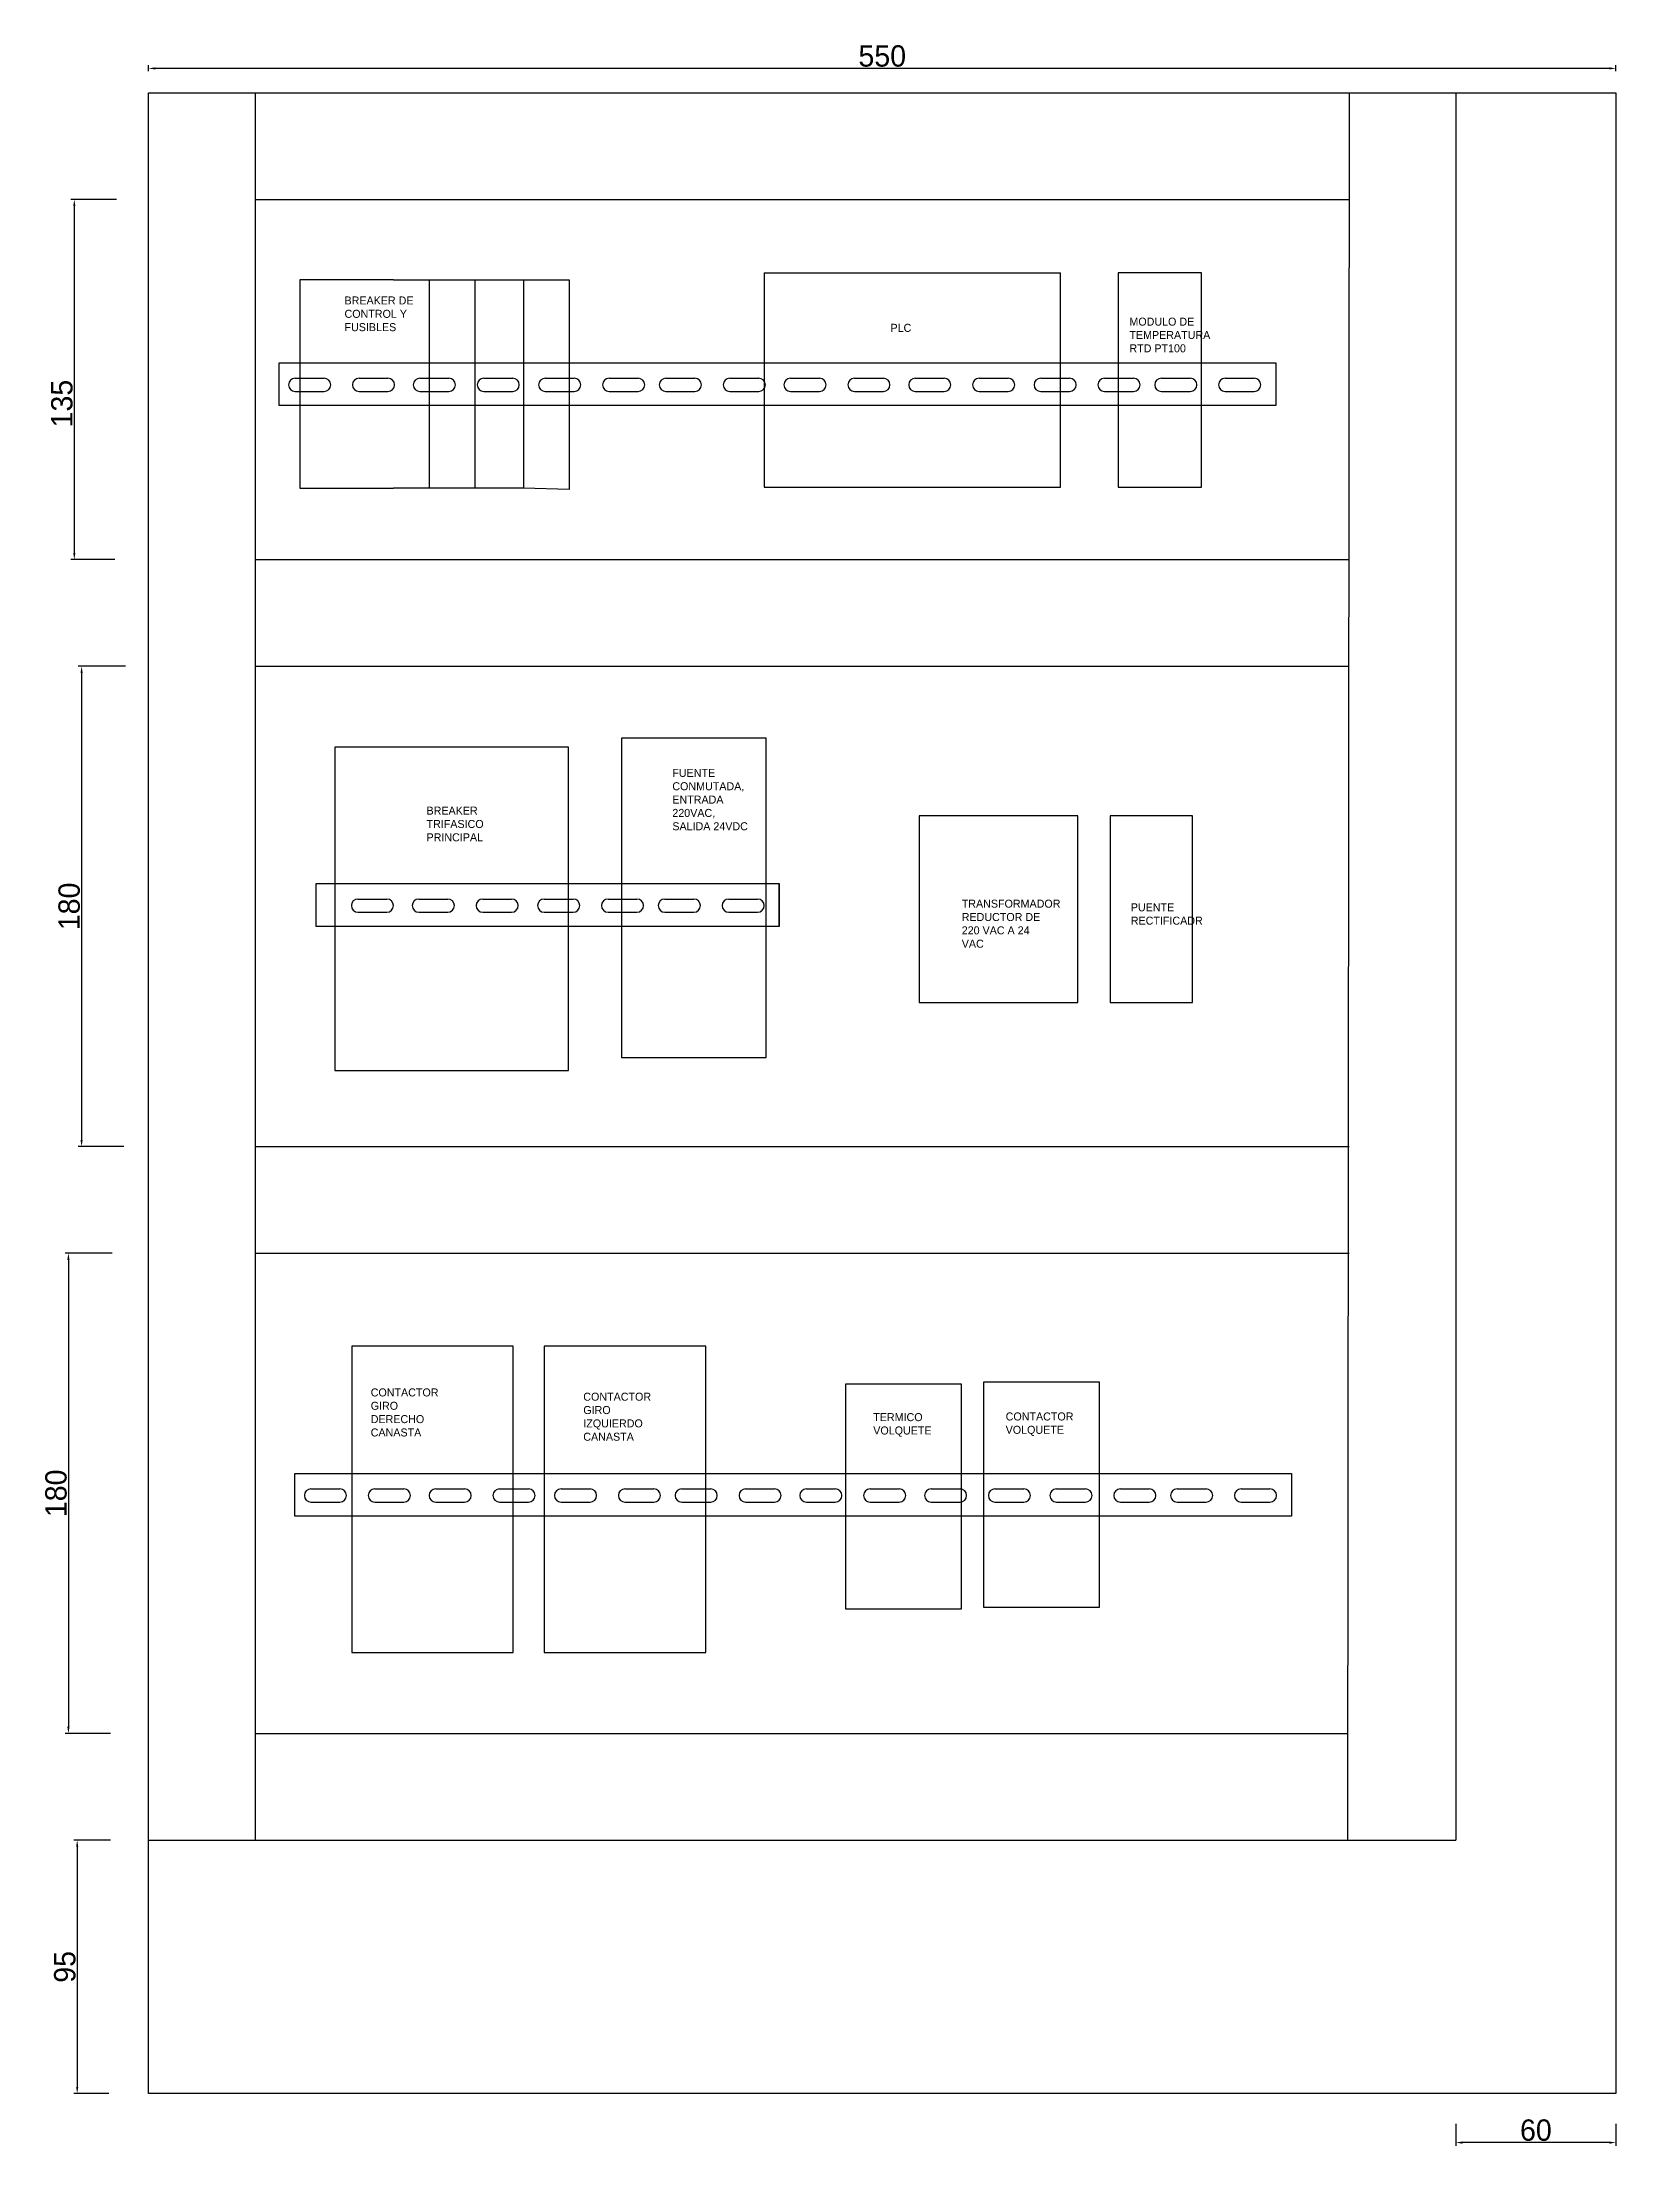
# Model space of a CAD drawing. Header units: millimetres. Extents: x 484 to 5511, y 1144 to 4084.
# Drawn here: x 3867 to 4457, y 2077 to 2866 of the extents above; entities that cross this region are included whole.
import ezdxf

# ---------------------------------------------------------------- set-up
doc = ezdxf.new("R2010")
doc.units = ezdxf.units.MM
doc.dimstyles.new('ISO-25', dxfattribs={"dimtxt": 2.5, "dimasz": 2.5, "dimexe": 1.25, "dimexo": 0.625, "dimtad": 1, "dimtxsty": 'Standard', "dimcen": 2.5, "dimadec": 0, "dimazin": 0, "dimtfac": 1, "dimtmove": 0, "dimatfit": 3, "dimfxl": 1, "dimarcsym": 0})

# ---------------------------------------------------------------- blocks, each defined once
blk = doc.blocks.new('*D33')
at = {"color": 0, "lineweight": -2, "transparency": 16777216}
for p, q in [((3892.62, 2191.77), (3878.88, 2191.77)), ((3880.13, 2189.27), (3880.13, 2099.27)), ((3891.99, 2096.77), (3878.88, 2096.77))]:
    blk.add_line(p, q, dxfattribs=at)
at = {"color": 0, "transparency": 16777216}
for points in [[(3879.71, 2189.27), (3880.54, 2189.27), (3880.13, 2191.77)], [(3879.71, 2099.27), (3880.54, 2099.27), (3880.13, 2096.77)]]:
    blk.add_solid(points, dxfattribs=at)
at = {"layer": 'Defpoints', "color": 0, "transparency": 16777216}
for p in [(3893.24, 2191.77), (3880.13, 2096.77), (3892.62, 2096.77)]:
    blk.add_point(p, dxfattribs=at)
at = {"color": 0, "transparency": 16777216, "insert": (3875.5, 2144.27), "char_height": 8, "attachment_point": 5, "rotation": 90}
blk.add_mtext('95', dxfattribs=at)
blk = doc.blocks.new('*D34')
at = {"color": 0, "lineweight": -2, "transparency": 16777216}
for p, q in [((3894.89, 2806.77), (3877.79, 2806.77)), ((3879.04, 2804.27), (3879.04, 2674.27)), ((3894.27, 2671.77), (3877.79, 2671.77))]:
    blk.add_line(p, q, dxfattribs=at)
at = {"color": 0, "transparency": 16777216}
for points in [[(3878.63, 2804.27), (3879.46, 2804.27), (3879.04, 2806.77)], [(3878.63, 2674.27), (3879.46, 2674.27), (3879.04, 2671.77)]]:
    blk.add_solid(points, dxfattribs=at)
at = {"layer": 'Defpoints', "color": 0, "transparency": 16777216}
for p in [(3895.52, 2806.77), (3879.04, 2671.77), (3894.89, 2671.77)]:
    blk.add_point(p, dxfattribs=at)
at = {"color": 0, "transparency": 16777216, "insert": (3874.42, 2730.24), "char_height": 8, "attachment_point": 5, "rotation": 90}
blk.add_mtext('135', dxfattribs=at)
blk = doc.blocks.new('*D35')
at = {"color": 0, "lineweight": -2, "transparency": 16777216}
for p, q in [((3898.22, 2631.77), (3880.53, 2631.77)), ((3881.78, 2629.27), (3881.78, 2454.27)), ((3897.6, 2451.77), (3880.53, 2451.77))]:
    blk.add_line(p, q, dxfattribs=at)
at = {"color": 0, "transparency": 16777216}
for points in [[(3881.36, 2629.27), (3882.19, 2629.27), (3881.78, 2631.77)], [(3881.36, 2454.27), (3882.19, 2454.27), (3881.78, 2451.77)]]:
    blk.add_solid(points, dxfattribs=at)
at = {"layer": 'Defpoints', "color": 0, "transparency": 16777216}
for p in [(3898.85, 2631.77), (3881.78, 2451.77), (3898.22, 2451.77)]:
    blk.add_point(p, dxfattribs=at)
at = {"color": 0, "transparency": 16777216, "insert": (3877.15, 2541.77), "char_height": 8, "attachment_point": 5, "rotation": 90}
blk.add_mtext('180', dxfattribs=at)
blk = doc.blocks.new('*D36')
at = {"color": 0, "lineweight": -2, "transparency": 16777216}
for p, q in [((3893.2, 2411.77), (3875.59, 2411.77)), ((3876.84, 2409.27), (3876.84, 2234.27)), ((3892.57, 2231.77), (3875.59, 2231.77))]:
    blk.add_line(p, q, dxfattribs=at)
at = {"color": 0, "transparency": 16777216}
for points in [[(3876.42, 2409.27), (3877.26, 2409.27), (3876.84, 2411.77)], [(3876.42, 2234.27), (3877.26, 2234.27), (3876.84, 2231.77)]]:
    blk.add_solid(points, dxfattribs=at)
at = {"layer": 'Defpoints', "color": 0, "transparency": 16777216}
for p in [(3893.82, 2411.77), (3876.84, 2231.77), (3893.2, 2231.77)]:
    blk.add_point(p, dxfattribs=at)
at = {"color": 0, "transparency": 16777216, "insert": (3872.21, 2321.77), "char_height": 8, "attachment_point": 5, "rotation": 90}
blk.add_mtext('180', dxfattribs=at)
blk = doc.blocks.new('*D37')
at = {"color": 0, "lineweight": -2, "transparency": 16777216}
for p, q in [((3906.89, 2854.9), (3906.89, 2857.13)), ((4454.39, 2855.88), (3909.39, 2855.88)), ((4456.89, 2854.9), (4456.89, 2857.13))]:
    blk.add_line(p, q, dxfattribs=at)
at = {"color": 0, "transparency": 16777216}
for points in [[(3909.39, 2856.29), (3909.39, 2855.46), (3906.89, 2855.88)], [(4454.39, 2856.29), (4454.39, 2855.46), (4456.89, 2855.88)]]:
    blk.add_solid(points, dxfattribs=at)
at = {"layer": 'Defpoints', "color": 0, "transparency": 16777216}
for p in [(3906.89, 2855.88), (3906.89, 2854.27), (4456.89, 2854.27)]:
    blk.add_point(p, dxfattribs=at)
at = {"color": 0, "transparency": 16777216, "insert": (4181.89, 2860.5), "char_height": 8, "attachment_point": 5}
blk.add_mtext('550', dxfattribs=at)
blk = doc.blocks.new('*D39')
at = {"color": 0, "lineweight": -2, "transparency": 16777216}
for p, q in [((4396.89, 2085.39), (4396.89, 2077.15)), ((4456.89, 2085.39), (4456.89, 2077.15)), ((4454.39, 2078.4), (4399.39, 2078.4))]:
    blk.add_line(p, q, dxfattribs=at)
at = {"color": 0, "transparency": 16777216}
for points in [[(4399.39, 2078.82), (4399.39, 2077.98), (4396.89, 2078.4)], [(4454.39, 2078.82), (4454.39, 2077.98), (4456.89, 2078.4)]]:
    blk.add_solid(points, dxfattribs=at)
at = {"layer": 'Defpoints', "color": 0, "transparency": 16777216}
for p in [(4396.89, 2086.02), (4456.89, 2086.02), (4396.89, 2078.4)]:
    blk.add_point(p, dxfattribs=at)
at = {"color": 0, "transparency": 16777216, "insert": (4426.89, 2083.03), "char_height": 8, "attachment_point": 5}
blk.add_mtext('60', dxfattribs=at)

msp = doc.modelspace()

# ---------------------------------------------------------------- linework, layer by layer
for p, q in [((3906.889, 2096.766), (3906.889, 2846.766)), ((3906.889, 2846.766), (4456.889, 2846.766)), ((3946.889, 2846.766), (3946.889, 2191.766)), ((4356.889, 2846.766), (4356.264, 2191.766)), ((4396.889, 2846.766), (4396.889, 2191.766)), ((4456.889, 2846.766), (4456.889, 2096.766)), ((3946.889, 2806.766), (4356.889, 2806.766)), ((3963.556, 2776.668), (3963.556, 2698.528)), ((3998.67, 2776.668), (3963.556, 2776.668)), ((3998.67, 2776.668), (4012.027, 2776.668)), ((4012.027, 2776.668), (4012.027, 2698.528)), ((4012.027, 2776.668), (4029.154, 2776.668)), ((4029.154, 2776.668), (4029.154, 2698.528)), ((4029.154, 2776.668), (4047.385, 2776.668)), ((4047.385, 2776.668), (4047.385, 2698.528)), ((4047.385, 2776.668), (4064.511, 2776.668)), ((4064.511, 2776.668), (4064.511, 2698.053)), ((4137.586, 2779.309), (4137.586, 2698.936)), ((4137.586, 2779.309), (4248.675, 2779.309)), ((4248.675, 2698.936), (4248.675, 2779.309)), ((4270.256, 2779.309), (4270.256, 2698.936)), ((4301.565, 2779.309), (4270.256, 2779.309)), ((4301.565, 2698.936), (4301.565, 2779.309)), ((3961.829, 2739.749), (3972.672, 2739.749)), ((3985.771, 2739.749), (3996.613, 2739.749)), ((4008.586, 2739.749), (4019.429, 2739.749)), ((4032.528, 2739.749), (4043.37, 2739.749)), ((4055.578, 2739.749), (4066.421, 2739.749)), ((4079.52, 2739.749), (4090.362, 2739.749)), ((4100.808, 2739.749), (4111.65, 2739.749)), ((4124.749, 2739.749), (4135.592, 2739.749)), ((4147.518, 2739.749), (4158.36, 2739.749)), ((4171.459, 2739.749), (4182.301, 2739.749)), ((4194.275, 2739.749), (4205.117, 2739.749)), ((4218.216, 2739.749), (4229.058, 2739.749)), ((4241.267, 2739.749), (4252.109, 2739.749)), ((4265.208, 2739.749), (4276.05, 2739.749)), ((4286.496, 2739.749), (4297.339, 2739.749)), ((4310.438, 2739.749), (4321.28, 2739.749)), ((3961.829, 2734.793), (3972.672, 2734.793)), ((3985.771, 2734.793), (3996.613, 2734.793)), ((4008.586, 2734.793), (4019.429, 2734.793)), ((4032.528, 2734.793), (4043.37, 2734.793)), ((4055.578, 2734.793), (4066.421, 2734.793)), ((4079.52, 2734.793), (4090.362, 2734.793)), ((4100.808, 2734.793), (4111.65, 2734.793)), ((4124.749, 2734.793), (4135.592, 2734.793)), ((4147.518, 2734.793), (4158.36, 2734.793)), ((4171.459, 2734.793), (4182.301, 2734.793)), ((4194.275, 2734.793), (4205.117, 2734.793)), ((4218.216, 2734.793), (4229.058, 2734.793)), ((4241.267, 2734.793), (4252.109, 2734.793)), ((4265.208, 2734.793), (4276.05, 2734.793)), ((4286.496, 2734.793), (4297.339, 2734.793)), ((4310.438, 2734.793), (4321.28, 2734.793)), ((3963.556, 2698.528), (3998.67, 2698.528)), ((4012.027, 2698.528), (3998.67, 2698.528)), ((4029.154, 2698.528), (4012.027, 2698.528)), ((4047.385, 2698.528), (4029.154, 2698.528)), ((4064.511, 2698.053), (4047.385, 2698.528)), ((4137.586, 2698.936), (4248.675, 2698.936)), ((4270.256, 2698.936), (4301.565, 2698.936)), ((3946.889, 2671.766), (4356.889, 2671.766)), ((3946.889, 2631.766), (4356.889, 2631.766)), ((4084.12, 2604.889), (4084.12, 2485.163)), ((4138.383, 2604.889), (4084.12, 2604.889)), ((4138.383, 2485.163), (4138.383, 2604.889)), ((3976.671, 2601.403), (3976.671, 2480.216)), ((4064.338, 2601.403), (3976.671, 2601.403)), ((4064.338, 2480.216), (4064.338, 2601.403)), ((4195.711, 2575.719), (4195.711, 2505.691)), ((4255.249, 2575.719), (4195.711, 2575.719)), ((4255.249, 2505.691), (4255.249, 2575.719)), ((4267.308, 2575.719), (4267.308, 2505.691)), ((4298.207, 2575.719), (4267.308, 2575.719)), ((4298.207, 2505.691), (4298.207, 2575.719)), ((3985.364, 2544.531), (3996.206, 2544.531)), ((3985.364, 2539.576), (3996.206, 2539.576)), ((4008.18, 2544.531), (4019.022, 2544.531)), ((4008.18, 2539.576), (4019.022, 2539.576)), ((4032.121, 2544.531), (4042.963, 2544.531)), ((4032.121, 2539.576), (4042.963, 2539.576)), ((4055.172, 2544.531), (4066.014, 2544.531)), ((4055.172, 2539.576), (4066.014, 2539.576)), ((4079.113, 2544.531), (4089.955, 2544.531)), ((4079.113, 2539.576), (4089.955, 2539.576)), ((4100.401, 2544.531), (4111.244, 2544.531)), ((4100.401, 2539.576), (4111.244, 2539.576)), ((4124.343, 2544.531), (4135.185, 2544.531)), ((4124.343, 2539.576), (4135.185, 2539.576)), ((4195.711, 2505.691), (4255.249, 2505.691)), ((4267.308, 2505.691), (4298.207, 2505.691)), ((4084.12, 2485.163), (4138.383, 2485.163)), ((3976.671, 2480.216), (4064.338, 2480.216)), ((3946.889, 2451.766), (4356.889, 2451.766)), ((3946.889, 2411.766), (4356.889, 2411.766)), ((3983.031, 2376.99), (3983.031, 2262.099)), ((4043.589, 2376.99), (3983.031, 2376.99)), ((4043.589, 2262.099), (4043.589, 2376.99)), ((4055.156, 2376.99), (4055.156, 2262.099)), ((4115.714, 2376.99), (4055.156, 2376.99)), ((4115.714, 2262.099), (4115.714, 2376.99)), ((4168.107, 2362.713), (4168.107, 2278.415)), ((4211.654, 2362.713), (4168.107, 2362.713)), ((4211.654, 2278.415), (4211.654, 2362.713)), ((4219.819, 2363.393), (4219.819, 2279.094)), ((4263.367, 2363.393), (4219.819, 2363.393)), ((4263.367, 2279.094), (4263.367, 2363.393)), ((3967.753, 2323.437), (3978.595, 2323.437)), ((3991.694, 2323.437), (4002.536, 2323.437)), ((4014.51, 2323.437), (4025.352, 2323.437)), ((4038.451, 2323.437), (4049.293, 2323.437)), ((4061.502, 2323.437), (4072.344, 2323.437)), ((4085.443, 2323.437), (4096.285, 2323.437)), ((4106.731, 2323.437), (4117.574, 2323.437)), ((4130.673, 2323.437), (4141.515, 2323.437)), ((4153.441, 2323.437), (4164.283, 2323.437)), ((4177.382, 2323.437), (4188.224, 2323.437)), ((4200.198, 2323.437), (4211.04, 2323.437)), ((4224.139, 2323.437), (4234.982, 2323.437)), ((4247.19, 2323.437), (4258.032, 2323.437)), ((4271.131, 2323.437), (4281.974, 2323.437)), ((4292.42, 2323.437), (4303.262, 2323.437)), ((4316.361, 2323.437), (4327.203, 2323.437)), ((3967.753, 2318.481), (3978.595, 2318.481)), ((3991.694, 2318.481), (4002.536, 2318.481)), ((4014.51, 2318.481), (4025.352, 2318.481)), ((4038.451, 2318.481), (4049.293, 2318.481)), ((4061.502, 2318.481), (4072.344, 2318.481)), ((4085.443, 2318.481), (4096.285, 2318.481)), ((4106.731, 2318.481), (4117.574, 2318.481)), ((4130.673, 2318.481), (4141.515, 2318.481)), ((4153.441, 2318.481), (4164.283, 2318.481)), ((4177.382, 2318.481), (4188.224, 2318.481)), ((4200.198, 2318.481), (4211.04, 2318.481)), ((4224.139, 2318.481), (4234.982, 2318.481)), ((4247.19, 2318.481), (4258.032, 2318.481)), ((4271.131, 2318.481), (4281.974, 2318.481)), ((4292.42, 2318.481), (4303.262, 2318.481)), ((4316.361, 2318.481), (4327.203, 2318.481)), ((4219.819, 2279.094), (4263.367, 2279.094)), ((4168.107, 2278.415), (4211.654, 2278.415)), ((3983.031, 2262.099), (4043.589, 2262.099)), ((4055.156, 2262.099), (4115.714, 2262.099)), ((3946.889, 2231.766), (4356.264, 2231.766)), ((3906.889, 2191.766), (4396.889, 2191.766)), ((4456.889, 2096.766), (3906.889, 2096.766))]:
    msp.add_line(p, q)
for points in [[(3955.817, 2745.532), (4329.352, 2745.532), (4329.352, 2729.5), (3955.817, 2729.5)], [(4143.258, 2534.282), (3969.678, 2534.282), (3969.678, 2550.315), (4143.258, 2550.315)], [(4143.258, 2534.282), (4143.258, 2534.282), (4143.258, 2550.315), (4143.258, 2550.315)], [(3961.741, 2329.22), (4335.276, 2329.22), (4335.276, 2313.188), (3961.741, 2313.188)]]:
    msp.add_lwpolyline(points, close=True)
for centre, start, end in [((3961.829, 2737.271), 90, 270), ((3972.672, 2737.271), 270, 90), ((3985.771, 2737.271), 90, 270), ((3996.613, 2737.271), 270, 90), ((4008.586, 2737.271), 90, 270), ((4019.429, 2737.271), 270, 90), ((4032.528, 2737.271), 90, 270), ((4043.37, 2737.271), 270, 90), ((4055.578, 2737.271), 90, 270), ((4066.421, 2737.271), 270, 90), ((4079.52, 2737.271), 90, 270), ((4090.362, 2737.271), 270, 90), ((4100.808, 2737.271), 90, 270), ((4111.65, 2737.271), 270, 90), ((4124.749, 2737.271), 90, 270), ((4135.592, 2737.271), 270, 90), ((4147.518, 2737.271), 90, 270), ((4158.36, 2737.271), 270, 90), ((4171.459, 2737.271), 90, 270), ((4182.301, 2737.271), 270, 90), ((4194.275, 2737.271), 90, 270), ((4205.117, 2737.271), 270, 90), ((4218.216, 2737.271), 90, 270), ((4229.058, 2737.271), 270, 90), ((4241.267, 2737.271), 90, 270), ((4252.109, 2737.271), 270, 90), ((4265.208, 2737.271), 90, 270), ((4276.05, 2737.271), 270, 90), ((4286.496, 2737.271), 90, 270), ((4297.339, 2737.271), 270, 90), ((4310.438, 2737.271), 90, 270), ((4321.28, 2737.271), 270, 90), ((3985.364, 2542.053), 90, 270), ((3996.206, 2542.053), 270, 90), ((4008.18, 2542.053), 90, 270), ((4019.022, 2542.053), 270, 90), ((4032.121, 2542.053), 90, 270), ((4042.963, 2542.053), 270, 90), ((4055.172, 2542.053), 90, 270), ((4066.014, 2542.053), 270, 90), ((4079.113, 2542.053), 90, 270), ((4089.955, 2542.053), 270, 90), ((4100.401, 2542.053), 90, 270), ((4111.244, 2542.053), 270, 90), ((4124.343, 2542.053), 90, 270), ((4135.185, 2542.053), 270, 90), ((3967.753, 2320.959), 90, 270), ((3978.595, 2320.959), 270, 90), ((3991.694, 2320.959), 90, 270), ((4002.536, 2320.959), 270, 90), ((4014.51, 2320.959), 90, 270), ((4025.352, 2320.959), 270, 90), ((4038.451, 2320.959), 90, 270), ((4049.293, 2320.959), 270, 90), ((4061.502, 2320.959), 90, 270), ((4072.344, 2320.959), 270, 90), ((4085.443, 2320.959), 90, 270), ((4096.285, 2320.959), 270, 90), ((4106.731, 2320.959), 90, 270), ((4117.574, 2320.959), 270, 90), ((4130.673, 2320.959), 90, 270), ((4141.515, 2320.959), 270, 90), ((4153.441, 2320.959), 90, 270), ((4164.283, 2320.959), 270, 90), ((4177.382, 2320.959), 90, 270), ((4188.224, 2320.959), 270, 90), ((4200.198, 2320.959), 90, 270), ((4211.04, 2320.959), 270, 90), ((4224.139, 2320.959), 90, 270), ((4234.982, 2320.959), 270, 90), ((4247.19, 2320.959), 90, 270), ((4258.032, 2320.959), 270, 90), ((4271.131, 2320.959), 90, 270), ((4281.974, 2320.959), 270, 90), ((4292.42, 2320.959), 90, 270), ((4303.262, 2320.959), 270, 90), ((4316.361, 2320.959), 90, 270), ((4327.203, 2320.959), 270, 90)]:
    msp.add_arc(centre, 2.478, start, end)

# ---------------------------------------------------------------- texts
at = {"lineweight": 13, "char_height": 3, "attachment_point": 1}
for s, insert, width in [('BREAKER DE CONTROL Y FUSIBLES', (3980.327, 2770.397), 27.13335), ('PLC ', (4184.974, 2760.141), 30.09215), ('MODULO DE TEMPERATURA RTD PT100', (4274.53, 2762.464), 27.13335), ('FUENTE CONMUTADA, ENTRADA 220VAC, SALIDA 24VDC', (4103.207, 2593.314), 30.09215), ('BREAKER TRIFASICO PRINCIPAL', (4011.069, 2579.171), 30.09215), ('TRANSFORMADOR REDUCTOR DE 220 VAC A 24 VAC', (4211.685, 2544.294), 30.09215), ('PUENTE RECTIFICADR ', (4275.051, 2542.931), 30.09215), ('CONTACTOR GIRO DERECHO CANASTA', (3990.15, 2361.089), 30.09215), ('CONTACTOR GIRO IZQUIERDO CANASTA', (4069.834, 2359.484), 30.09215), ('TERMICO VOLQUETE', (4178.514, 2351.829), 30.09215), ('CONTACTOR VOLQUETE', (4228.152, 2352.078), 30.09215)]:
    msp.add_mtext(s, dxfattribs=dict(at, insert=insert, width=width))

# ---------------------------------------------------------------- dimensions: what is measured, and where the dimension line sits
for base, p1, p2, picture, middle in [((3906.889, 2855.878), (4456.889, 2854.273), (3906.889, 2854.273), '*D37', (4181.889, 2860.503)), ((4396.889, 2078.401), (4456.889, 2086.016), (4396.889, 2086.016), '*D39', (4426.889, 2083.026))]:
    dim = msp.add_linear_dim(base=base, p1=p1, p2=p2, dimstyle='ISO-25', override={"dimtxt": 8})
    dim.commit()
    dim.dimension.update_dxf_attribs({"geometry": picture, "text_midpoint": middle})
for base, p1, p2, picture, middle in [((3879.042, 2671.766), (3895.517, 2806.766), (3894.892, 2671.766), '*D34', (3879.042, 2730.242)), ((3881.775, 2451.766), (3898.848, 2631.766), (3898.223, 2451.766), '*D35', (3881.775, 2541.766)), ((3876.839, 2231.766), (3893.825, 2411.766), (3893.2, 2231.766), '*D36', (3876.839, 2321.766)), ((3880.127, 2096.766), (3893.242, 2191.766), (3892.617, 2096.766), '*D33', (3880.127, 2144.266))]:
    dim = msp.add_linear_dim(base=base, p1=p1, p2=p2, angle=90, dimstyle='ISO-25', override={"dimtxt": 8})
    dim.commit()
    dim.dimension.update_dxf_attribs({"geometry": picture, "text_midpoint": middle, "dimtype": 160})

doc.saveas('drawing.dxf')
